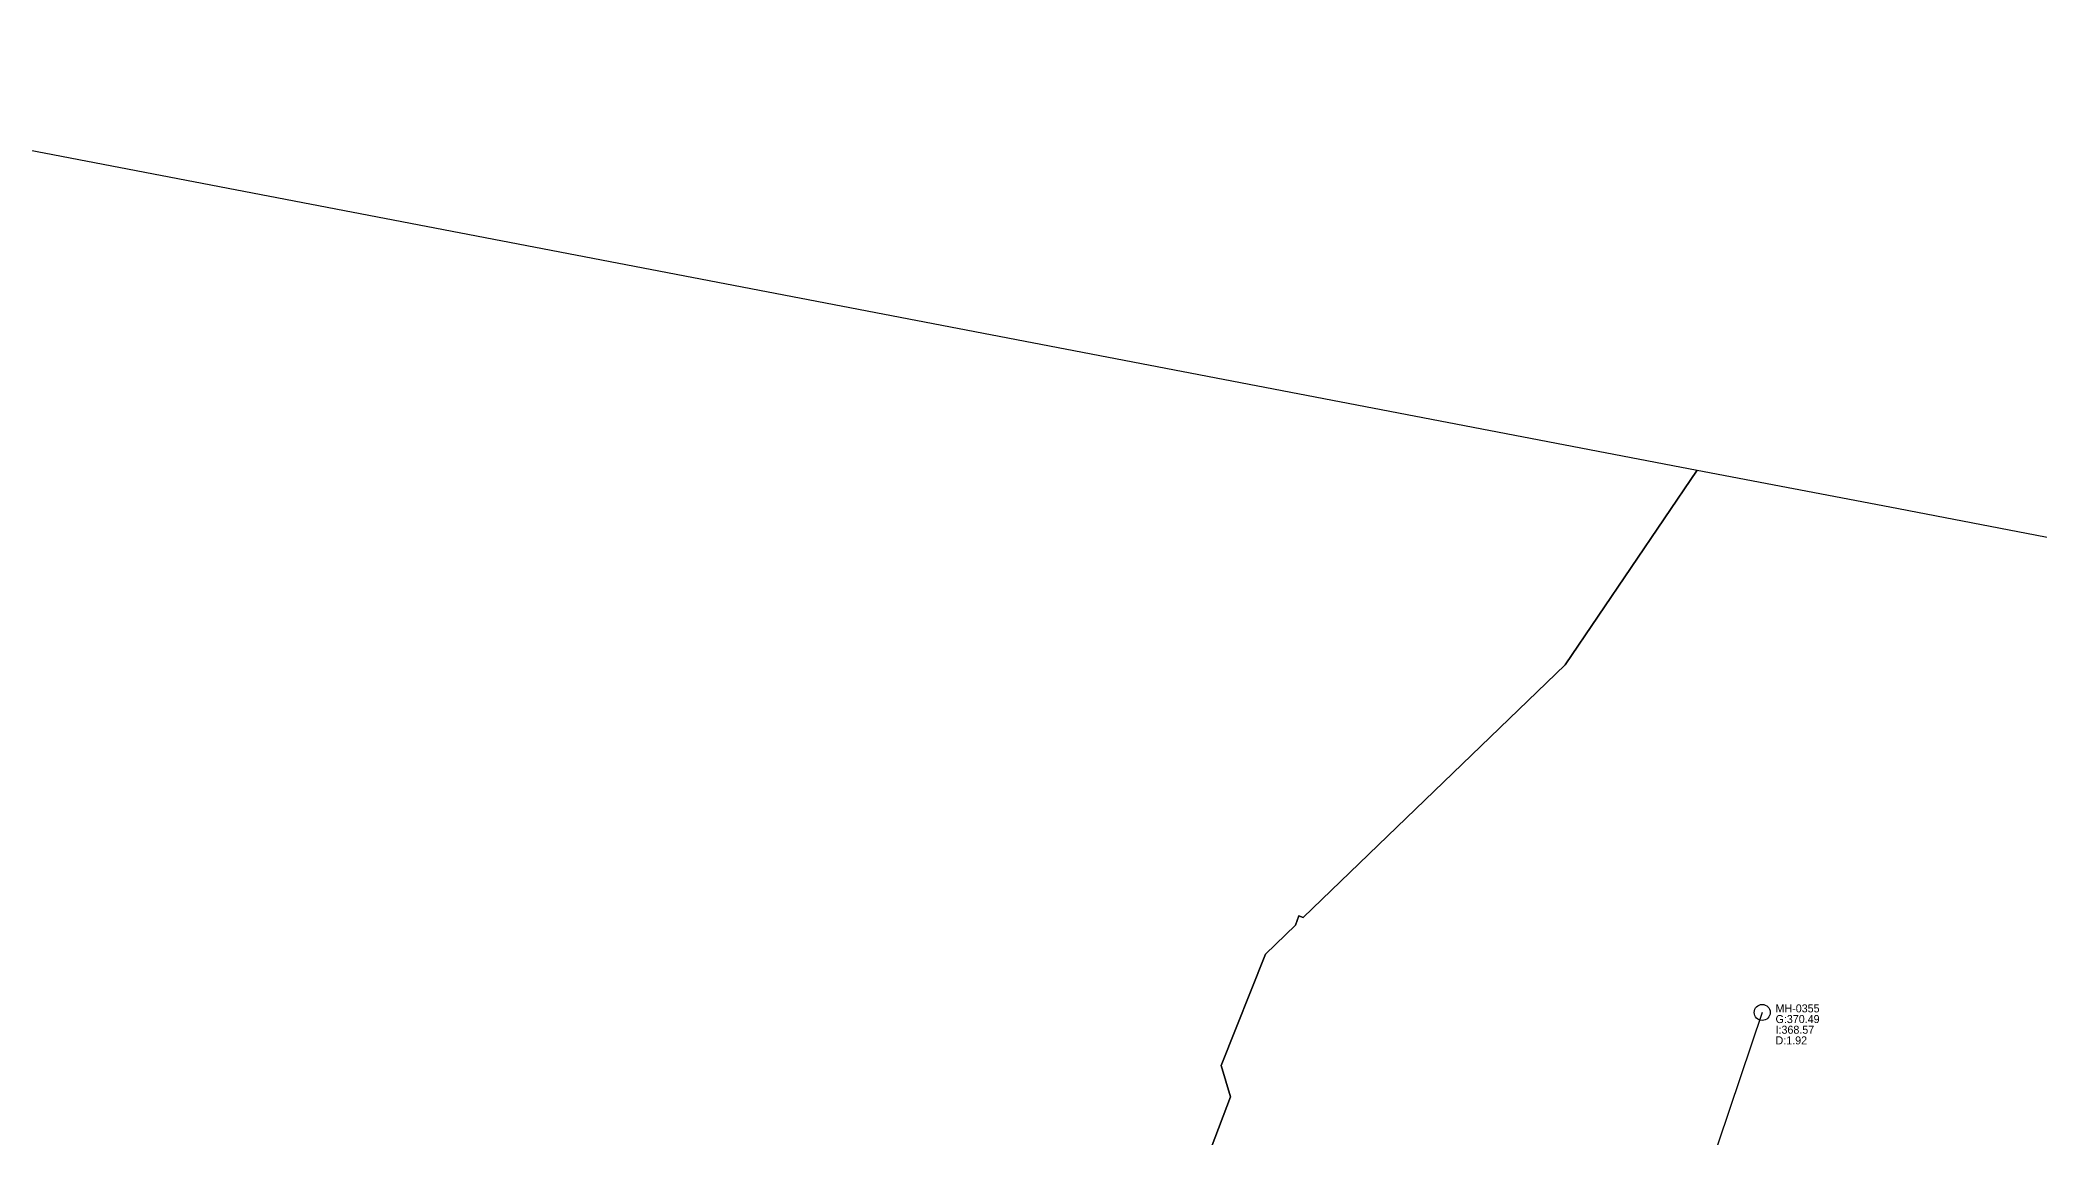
# Model space of a CAD drawing. Header units: metres. Extents: x 449148 to 451990, y 2566737 to 2570847.
# Drawn here: x 450209.4 to 450509.2, y 2570644.3 to 2570808.8 of the extents above; entities that cross this region are included whole.
import ezdxf

# ---------------------------------------------------------------- set-up
doc = ezdxf.new("R2010")
doc.units = ezdxf.units.M
for name, color, linetype in [('SEW-CATCHMENT', 4, 'Continuous'), ('SEW-MH', 7, 'Continuous'), ('SEW-MH-LABEL', 8, 'Continuous'), ('SEW-PIPE-DN200', 3, 'Continuous')]:
    doc.layers.add(name, color=color, linetype=linetype)

msp = doc.modelspace()

# ---------------------------------------------------------------- linework, layer by layer
at = {"layer": 'SEW-CATCHMENT'}
for points in [[(450121.69, 2570808.84), (450457.91, 2570744.33), (450438.13, 2570715.1), (450398.85, 2570677.19), (450398.21, 2570677.44), (450397.69, 2570676.07), (450393.19, 2570671.73), (450386.56, 2570655), (450387.93, 2570650.31), (450382.68, 2570636.47)], [(450382.68, 2570636.47), (450387.93, 2570650.31), (450386.56, 2570655), (450393.19, 2570671.73), (450397.69, 2570676.07), (450398.21, 2570677.44), (450398.85, 2570677.19), (450438.13, 2570715.1), (450457.91, 2570744.33), (450486.81, 2570738.79), (451379.73, 2570566.72)]]:
    msp.add_lwpolyline(points, dxfattribs=at)
at = {"layer": 'SEW-MH'}
msp.add_circle((450467.69, 2570662.98), 1.2, dxfattribs=at)
at = {"layer": 'SEW-PIPE-DN200'}
msp.add_lwpolyline([(450467.69, 2570662.98), (450459.48, 2570638.64), (450457.37, 2570624.88), (450446.78, 2570604.78), (450445.63, 2570600.15)], dxfattribs=at)

# ---------------------------------------------------------------- texts
at = {"layer": 'SEW-MH-LABEL'}
for s, p in [('MH-0355', (450469.69, 2570662.98)), ('G:370.49', (450469.69, 2570661.38)), ('I:368.57', (450469.69, 2570659.78)), ('D:1.92', (450469.69, 2570658.18))]:
    msp.add_text(s, height=1.2, dxfattribs=at).set_placement(p)

doc.saveas('drawing.dxf')
